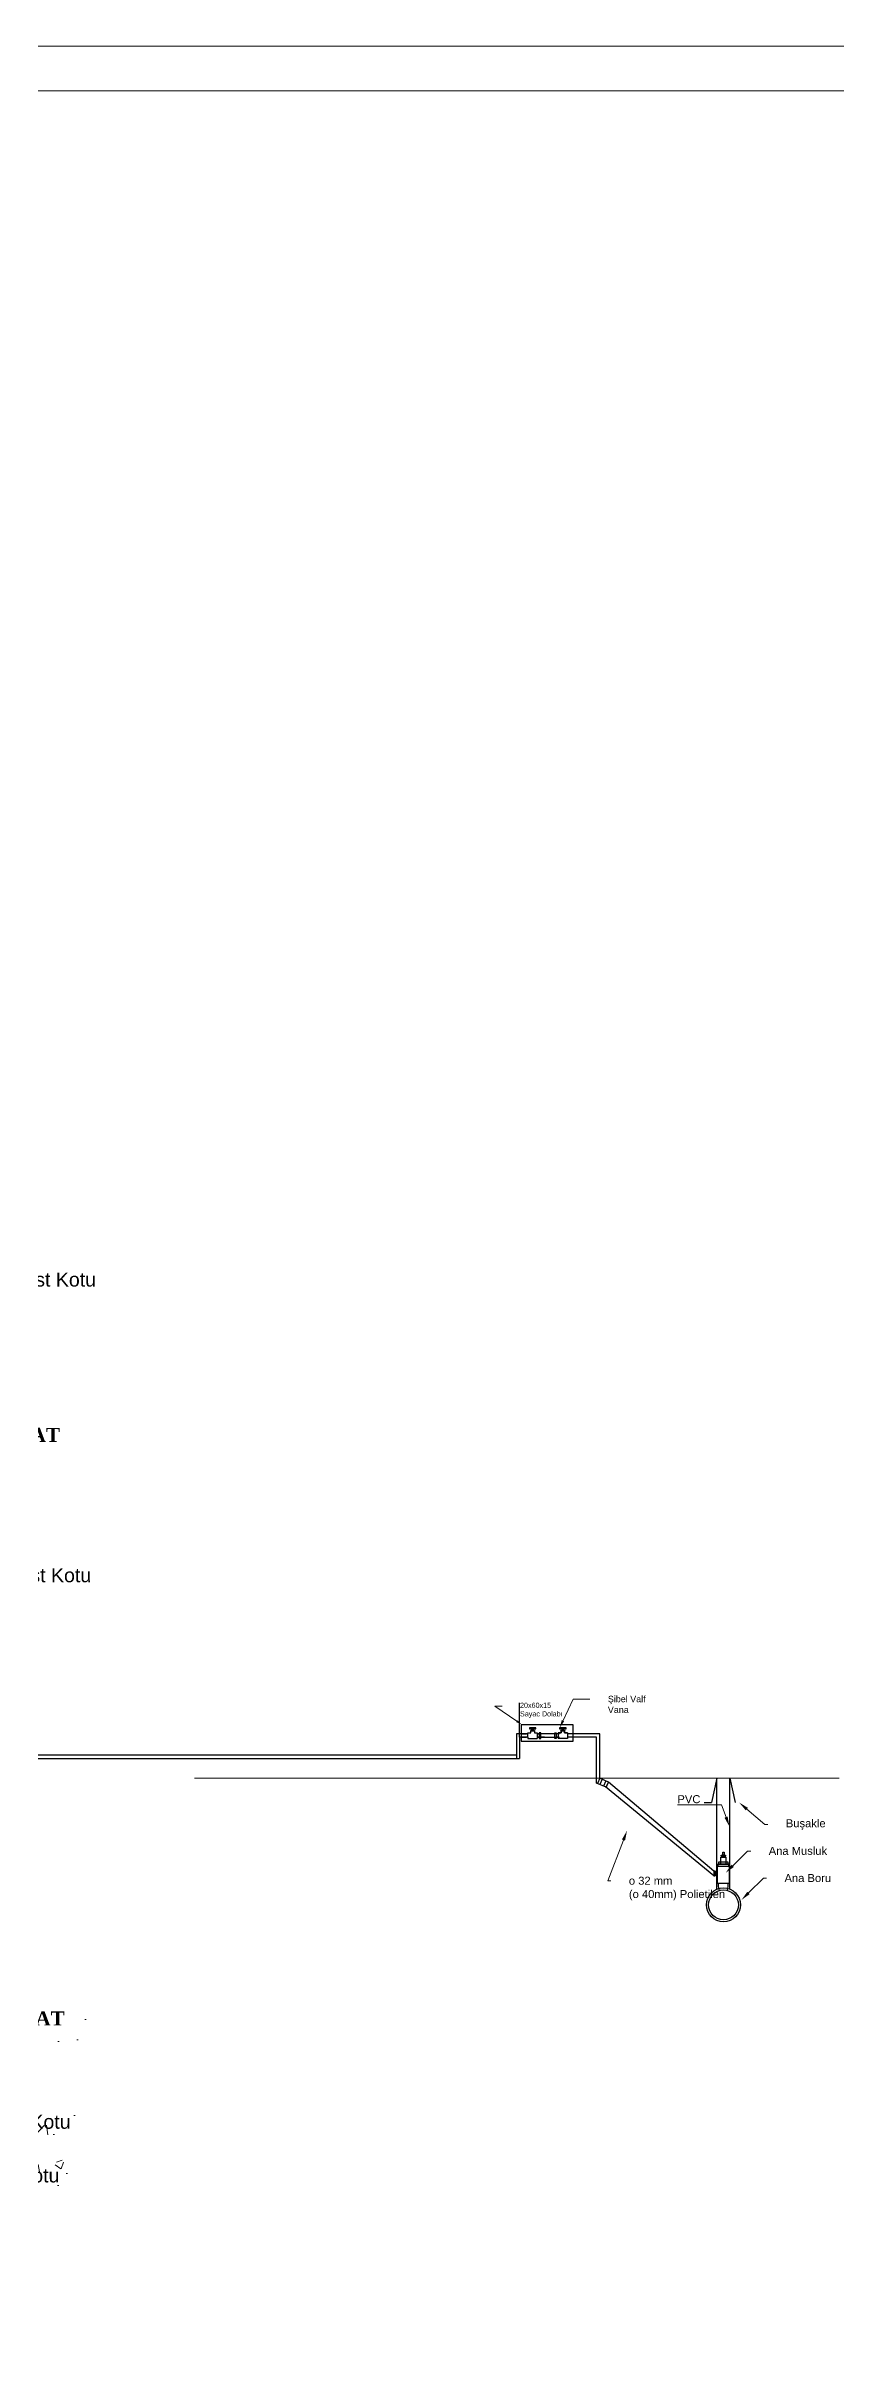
# Model space of a CAD drawing. Header units: millimetres. Extents: x 14753 to 45183, y 5640 to 19518.
# Drawn here: x 22312 to 23193, y 11739 to 14317 of the extents above; entities that cross this region are included whole.
import ezdxf
from ezdxf import colors
from ezdxf.entities.mleader import LeaderData, LeaderLine
from ezdxf.math import Vec2, Vec3

# ---------------------------------------------------------------- set-up
doc = ezdxf.new("R2010")
doc.units = ezdxf.units.MM
doc.layers.add('A_50_DİM', color=2, linetype='Continuous')
doc.layers.add('A_TXT_25_F', color=160, linetype='Continuous')
for name, color, linetype, lineweight in [('CERCEVE', 66, 'Continuous', 0), ('k dis olcu', 43, 'Continuous', 18), ('k tarama', 252, 'Continuous', 9), ('MATERIAL2', 1, 'Continuous', 20)]:
    doc.layers.add(name, color=color, linetype=linetype, lineweight=lineweight)
doc.styles.get("Standard").update_dxf_attribs({"font": 'arial.ttf'})

# ---------------------------------------------------------------- blocks, each defined once
blk = doc.blocks.new('iski kesiti')
at = {"layer": 'k tarama'}
h = blk.add_hatch(dxfattribs=at)
h.set_pattern_fill('AR-CONC', color=256, scale=0.5)
h.set_pattern_definition([(50, (-369614.26, -4539569.84), (91.0923345, -7.9695428), [9.525, -104.775]), (355, (-369614.26, -4539569.84), (-17.6217107, 95.5284226), [7.62, -83.820292]), (100.4514447, (-369606.67, -4539570.505), (73.4706235, 87.558876), [8.0950044, -89.0451223]), (46.1842, (-369614.26, -4539544.44), (135.5395204, -21.021164), [14.2875, -157.1625]), (96.6355576, (-369602.96, -4539546.19), (118.702067, 123.7130623), [12.1425116, -133.567804]), (351.184151, (-369614.26, -4539544.44), (118.702067, 123.7130623), [11.4299835, -125.729866]), (21, (-369601.56, -4539550.79), (75.8071956, -51.1325991), [9.525, -104.775]), (326, (-369601.56, -4539550.79), (30.9010142, 92.093983), [7.62, -83.82]), (71.451445, (-369595.24, -4539555.05), (106.7082096, 40.9613844), [8.0950044, -89.0449688]), (37.5, (-369614.258, -4539569.84), (1.54430163, 42.27751944), [0, -82.804, 0, -85.09, 0, -84.1375]), (7.5, (-369614.26, -4539569.84), (33.40983126, 50.0902874), [0, -48.514, 0, -80.899, 0, -32.0675]), (327.5, (-369642.58, -4539569.84), (67.79529758, -2.864372), [0, -31.75, 0, -99.06, 0, -131.445]), (317.5, (-369655.28, -4539569.84), (74.0645907, 12.7132455), [0, -41.275, 0, -65.786, 0, -93.345])])
h.paths.add_polyline_path([(22674.7, 12149.1), (22503.7, 12149.1), (22503.7, 12021.1), (22576.7, 12021.1), (22576.7, 11905.1), (21298.7, 11905.1), (21298.7, 12021.1), (21321.7, 12021.1), (21321.7, 12213.1), (21200.7, 12213.1), (21200.7, 11805.1), (22674.7, 11805.1)])
h.paths.add_polyline_path([(21087.2, 12092.9), (21321.7, 12092.9), (21321.7, 12134.6), (21087.2, 12134.6)])
h.paths.add_polyline_path([(21248.5, 11956), (21318.4, 11956), (21318.4, 11985.7), (21248.5, 11985.7)], flags=16)
h.paths.add_polyline_path([(21097.2, 11927.1), (21289.7, 11927.1), (21289.7, 11957.7), (21097.2, 11957.7)])
h.paths.add_polyline_path([(21248.5, 12016), (21318.4, 12016), (21318.4, 12045.7), (21248.5, 12045.7)], flags=16)
h.paths.add_polyline_path([(21182, 12207.4), (21301.8, 12207.4), (21301.8, 12238.1), (21182, 12238.1)])
h.paths.add_polyline_path([(21102, 11986), (21299.8, 11986), (21299.8, 12022.7), (21102, 12022.7)])
h.paths.add_polyline_path([(22560.2, 12082.9), (22799.9, 12082.9), (22799.9, 12124.6), (22560.2, 12124.6)])
h.paths.add_polyline_path([(22588.9, 11956), (22658.8, 11956), (22658.8, 11985.7), (22588.9, 11985.7)], flags=16)
h.paths.add_polyline_path([(22616.9, 11927.1), (22809.4, 11927.1), (22809.4, 11957.7), (22616.9, 11957.7)])
h.paths.add_polyline_path([(22588.9, 12016), (22658.8, 12016), (22658.8, 12045.7), (22588.9, 12045.7)], flags=16)
h.paths.add_polyline_path([(22606.8, 11986), (22804.6, 11986), (22804.6, 12022.7), (22606.8, 12022.7)])
for s, p in [('Döşeme Üst Kotu', (22640.1, 12932.6, 574.2)), ('Döşeme Üst Kotu', (22634.7, 12602.6, 574.2)), ('Temel Üst Kotu', (22632.3, 11992.6, 574.2)), ('Temel Alt Kotu', (22627.1, 11932.7, 459.4))]:
    blk.add_text(s, height=15.6, dxfattribs=at).set_placement(p)
at = {"layer": 'k tarama', "char_height": 15.6, "width": 230.85, "attachment_point": 2}
for s, insert in [('{\\fTimes New Roman|b1|i0|c162|p18;1.NORMAL  KAT}', (22676.8, 12774.8, 0)), ('{\\fTimes New Roman|b1|i0|c162|p18;1.BODRUM  KAT}', (22682, 12123.5, 0))]:
    blk.add_mtext(s, dxfattribs=dict(at, insert=insert))
blk = doc.blocks.new('THGHBNHG')
at = {"layer": 'A_50_DİM', "color": 1}
for p, q in [((11022, 1347.8, -1722.6), (11012.8, 1347.8, -1722.6)), ((11012.8, 1347.8, -1722.6), (11012.8, 1324, -1722.6)), ((11014.5, 1351.4, -1722.6), (11020.6, 1351.4, -1722.6)), ((11014.5, 1347.8, -1722.6), (11020.6, 1347.8, -1722.6)), ((11034.7, 1351.4, -1722.6), (11032.5, 1351.4, -1722.6)), ((11032.5, 1351.4, -1722.6), (11034.7, 1351.4, -1722.6)), ((11034.7, 1347.8, -1722.6), (11032.5, 1347.8, -1722.6)), ((11032.5, 1347.8, -1722.6), (11034.7, 1347.8, -1722.6)), ((11057.3, 1351.4, -1722.6), (11036.4, 1351.4, -1722.6)), ((11041, 1351.4, -1722.6), (11036.4, 1351.4, -1722.6)), ((11040.6, 1347.8, -1722.6), (11036.4, 1347.8, -1722.6)), ((11055.7, 1351.4, -1722.6), (11053.6, 1351.4, -1722.6)), ((11055.7, 1347.8, -1722.6), (11053.6, 1347.8, -1722.6)), ((11229.4, 1193.1, -1722.6), (11108.6, 1292.2, -1722.6)), ((11229.4, 1198.2, -1722.6), (11111.9, 1297.7, -1722.6))]:
    blk.add_line(p, q, dxfattribs=at)
at = {"layer": 'A_50_DİM', "color": 1, "elevation": -1722.6}
for points in [[(11012.8, 1347.8), (11012.8, 1385.9)], [(11022, 1351.4), (11009.3, 1351.4), (11009.3, 1324)], [(11022, 1352.6), (11025.3, 1352.6), (11025.3, 1354.8), (11026.4, 1354.8), (11029.2, 1354.8), (11029.2, 1352.6), (11032.5, 1352.6), (11032.5, 1346.1)], [(11022, 1352.6), (11025.3, 1352.6), (11025.3, 1354.8), (11026.4, 1354.8), (11029.2, 1354.8), (11029.2, 1352.6), (11032.5, 1352.6), (11032.5, 1346.1)], [(11022, 1347.8), (11022, 1352.6)], [(11022, 1347.8), (11022, 1346.1)], [(11022, 1346.1), (11032.5, 1346.1)], [(11029.2, 1354.8), (11025.3, 1354.8)], [(11027.5, 1356.1), (11028.1, 1356.1), (11028.1, 1355.2), (11026.3, 1355.2), (11026.3, 1356.1), (11027, 1356.1)], [(11027, 1356), (11027, 1357.2)], [(11027.5, 1357.2), (11027, 1357.2)], [(11027, 1356), (11027.5, 1356)], [(11027.5, 1356), (11027.5, 1357.2)], [(11036.4, 1347.8), (11057.3, 1347.8)], [(11066.3, 1352.6), (11062.9, 1352.6), (11062.9, 1354.8), (11061.8, 1354.8), (11059.1, 1354.8), (11059.1, 1352.6), (11055.7, 1352.6), (11055.7, 1346.1)], [(11055.7, 1352.6), (11059.1, 1352.6), (11059.1, 1354.8), (11060.2, 1354.8), (11062.9, 1354.8), (11062.9, 1352.6), (11066.3, 1352.6), (11066.3, 1346.1)], [(11066.3, 1346.1), (11055.7, 1346.1)], [(11062.9, 1354.8), (11059.1, 1354.8)], [(11061.2, 1356.1), (11061.9, 1356.1), (11061.9, 1355.2), (11060.1, 1355.2), (11060.1, 1356.1), (11060.8, 1356.1)], [(11060.8, 1356), (11060.8, 1357.2)], [(11061.2, 1357.2), (11060.8, 1357.2)], [(11060.8, 1356), (11061.2, 1356)], [(11061.2, 1356), (11061.2, 1357.2)], [(11109.3, 1291.8), (11098.7, 1296.5)], [(11102.3, 1302), (11099.7, 1296.1)], [(11111.9, 1297.7), (11102.3, 1302)], [(11105, 1300.8), (11102.4, 1294.9)], [(11108.9, 1299), (11106.2, 1293.2)], [(11110, 1293.3), (11109.3, 1291.8)], [(11110, 1293.3), (11111.9, 1297.7)], [(11233, 1178.2), (11233, 1302)], [(11247.3, 1178.3), (11247.3, 1302)], [(11233.6, 1197.6), (11231.3, 1197.6), (11231.3, 1193.7), (11233.6, 1193.7)], [(11234.9, 1181.2), (11234.9, 1184.6)], [(11245.4, 1184.6), (11234.9, 1184.6)], [(11235.7, 1176.8), (11234.9, 1181.2)], [(11244.7, 1176.8), (11245.4, 1181.2)], [(11245.4, 1181.2), (11245.4, 1184.6)]]:
    blk.add_lwpolyline(points, dxfattribs=at)
for points in [[(11030.9, 1358.1), (11023.6, 1358.1), (11023.6, 1357.2), (11030.9, 1357.2)], [(11029.3, 1354.8), (11025.2, 1354.8), (11025.2, 1355.2), (11029.3, 1355.2)], [(11036.4, 1352.6), (11034.7, 1352.6), (11034.7, 1346.1), (11036.4, 1346.1)], [(11051.9, 1352.6), (11053.6, 1352.6), (11053.6, 1346.1), (11051.9, 1346.1)], [(11064.6, 1358.1), (11057.4, 1358.1), (11057.4, 1357.2), (11064.6, 1357.2)], [(11063.1, 1354.8), (11058.9, 1354.8), (11058.9, 1355.2), (11063.1, 1355.2)], [(11242.8, 1206), (11237.5, 1206), (11237.5, 1213.9), (11242.8, 1213.9)], [(11242.5, 1215), (11237.8, 1215), (11237.8, 1216.2), (11242.5, 1216.2)], [(11242, 1213.9), (11238.4, 1213.9), (11238.4, 1215), (11242, 1215)], [(11240.9, 1216.2), (11239.4, 1216.2), (11239.4, 1219.4), (11240.9, 1219.4)], [(11230.5, 1198.2), (11229.4, 1198.2), (11229.4, 1193.1), (11230.5, 1193.1)], [(11230.9, 1198.1), (11230.5, 1198.1), (11230.5, 1193.2), (11230.9, 1193.2)], [(11231.3, 1197.9), (11230.9, 1197.9), (11230.9, 1193.3), (11231.3, 1193.3)], [(11246.7, 1184.6), (11233.6, 1184.6), (11233.6, 1203.8), (11246.7, 1203.8)], [(11246.3, 1206), (11234.1, 1206), (11234.1, 1203.8), (11246.3, 1203.8)], [(11245.6, 1208.3), (11234.7, 1208.3), (11234.7, 1206), (11245.6, 1206)]]:
    blk.add_lwpolyline(points, close=True, dxfattribs=at)
at = {"layer": 'A_50_DİM', "color": 1}
for radius in [19, 16.7]:
    blk.add_circle((11240.3, 1160.6, -1722.6), radius, dxfattribs=at)
at = {"layer": 'A_TXT_25_F'}
for p, q in [((11102.3, 1351.4, -1722.6), (11066.3, 1351.4, -1722.6)), ((11098.7, 1347.8, -1722.6), (11066.3, 1347.8, -1722.6)), ((11098.7, 1296.5, -1722.6), (11098.7, 1347.8, -1722.6)), ((11102.3, 1302, -1722.6), (11102.3, 1351.4, -1722.6))]:
    blk.add_line(p, q, dxfattribs=at)
at = {"layer": 'A_TXT_25_F', "elevation": -1722.6}
for points in [[(7349.4, 1388.8), (7349.4, 1324), (11012.8, 1324)], [(7353, 1328), (11009.3, 1328)]]:
    blk.add_lwpolyline(points, dxfattribs=at)
at = {"layer": 'A_TXT_25_F', "color": 2, "elevation": -1722.6}
blk.add_lwpolyline([(11072.6, 1361.5), (11014.3, 1361.5), (11014.3, 1343.3), (11072.6, 1343.3)], close=True, dxfattribs=at)
at = {"layer": 'A_TXT_25_F', "color": 4, "elevation": -1722.6}
for points in [[(11233, 1302), (11227, 1274.8)], [(11247.3, 1302), (11253.3, 1274.8)], [(11218.7, 1274.8), (11227, 1274.8)]]:
    blk.add_lwpolyline(points, dxfattribs=at)
at = {"layer": 'k dis olcu'}
blk.add_line((11369.4, 1302, -1722.6), (10650, 1302, -1722.6), dxfattribs=at)
at = {"layer": 'MATERIAL2', "ltscale": 5}
ml = blk.add_multileader_mtext('Standard', dxfattribs=at)
ml.set_content('{\\f@Arial Unicode MS|b0|i0|c162|p34;Şibel Valf ^JVana }', color=256)
ml.set_leader_properties()
ml.build(insert=Vec2(0, 0))
ml.multileader.update_dxf_attribs({"text_right_attachment_type": 6, "dogleg_length": 0.36, "arrow_head_size": 8.94, "scale": 10})
ctx = ml.context
ctx.base_point, ctx.scale, ctx.char_height, ctx.arrow_head_size, ctx.landing_gap_size, ctx.plane_origin = Vec3(11091.2, 1390.3, -1722.6), 10, 7.154, 8.94, 20, Vec3(8912.3, 1452.1, -1722.6)
ctx.right_attachment = 6
notes = []
notes.append((ctx, [(0, (1, 1, 0), (11072.6, 1390.3, -1722.6), (1, 0), 18.5, [(0, [(11057.4, 1358.1, -1722.6)], 0, [])])]))
ctx.mtext.insert, ctx.mtext.width, ctx.mtext.flow_direction = Vec3(11111.2, 1393.9, -1722.6), 76.439, 5
ml = blk.add_multileader_mtext('Standard', dxfattribs=at)
ml.set_content('{\\f@Arial Unicode MS|b0|i0|c162|p34;20x60x15 ^JSayac Dolab}ı{\\f@Arial Unicode MS|b0|i0|c162|p34; }', color=256)
ml.set_leader_properties()
ml.build(insert=Vec2(0, 0))
ml.multileader.update_dxf_attribs({"text_right_attachment_type": 6, "dogleg_length": 0.36, "arrow_head_size": 7.15, "scale": 10})
ctx = ml.context
ctx.base_point, ctx.scale, ctx.char_height, ctx.arrow_head_size, ctx.landing_gap_size, ctx.plane_origin = Vec3(10993.2, 1382.5, -1722.6), 10, 5.724, 7.15, 20, Vec3(5683.8, 1423.8, -1722.6)
ctx.right_attachment = 6
notes.append((ctx, [(1, (1, 1, 0), (10985, 1382.5, -1722.6), (1, 0), 8.22, [(0, [(11015.6, 1361.5, -1722.6)], 0, [])])]))
ctx.mtext.insert, ctx.mtext.width, ctx.mtext.flow_direction = Vec3(11013.2, 1386.2, -1722.6), 57.215, 5
ml = blk.add_multileader_mtext('Standard', dxfattribs=at)
ml.set_content('{\\f@Arial Unicode MS|b0|i0|c162|p34;PVC }', color=256)
ml.set_leader_properties()
ml.build(insert=Vec2(0, 0))
ml.multileader.update_dxf_attribs({"text_right_attachment_type": 6, "dogleg_length": 0.36, "arrow_head_size": 11.2, "scale": 10})
ctx = ml.context
ctx.base_point, ctx.scale, ctx.char_height, ctx.arrow_head_size, ctx.landing_gap_size, ctx.plane_origin = Vec3(11170.3, 1278.5, -1722.6), 10, 8.93, 11.2, 20, Vec3(20148.3, 1306.4, -1722.6)
ctx.right_attachment, ctx.text_align_type = 6, 2
notes.append((ctx, [(0, (1, 1, 0), (11238.1, 1272.3, -1722.6), (-1, 0), 3.6, [(0, [(11247, 1248, -1722.6)], 0, [])])]))
ctx.mtext.insert, ctx.mtext.width, ctx.mtext.alignment, ctx.mtext.flow_direction = Vec3(11214.5, 1283, -1722.6), 89.265, 3, 5
ml = blk.add_multileader_mtext('Standard', dxfattribs=at)
ml.set_content('{\\f@Arial Unicode MS|b0|i0|c162|p34;Buşakle }', color=256)
ml.set_leader_properties()
ml.build(insert=Vec2(0, 0))
ml.multileader.update_dxf_attribs({"text_right_attachment_type": 6, "dogleg_length": 0.36, "arrow_head_size": 11.2, "scale": 10})
ctx = ml.context
ctx.base_point, ctx.scale, ctx.char_height, ctx.arrow_head_size, ctx.landing_gap_size, ctx.plane_origin = Vec3(11289.9, 1250.4, -1722.6), 10, 8.93, 11.2, 20, Vec3(20160.9, 1333.2, -1722.6)
ctx.right_attachment = 6
notes.append((ctx, [(0, (1, 1, 0), (11286.3, 1250.4, -1722.6), (1, 0), 3.6, [(0, [(11257.8, 1274.8, -1722.6)], 0, [])])]))
ctx.mtext.insert, ctx.mtext.width, ctx.mtext.flow_direction = Vec3(11309.9, 1256.1, -1722.6), 89.265, 5
ml = blk.add_multileader_mtext('Standard', dxfattribs=at)
ml.set_content('{\\f@Arial Unicode MS|b0|i0|c162|p34;o 32 mm^J(o 40mm) Polietilen }', color=256)
ml.set_leader_properties()
ml.build(insert=Vec2(0, 0))
ml.multileader.update_dxf_attribs({"text_right_attachment_type": 6, "dogleg_length": 0.36, "arrow_head_size": 11.2, "scale": 10})
ctx = ml.context
ctx.base_point, ctx.scale, ctx.char_height, ctx.arrow_head_size, ctx.landing_gap_size, ctx.plane_origin = Vec3(11114.7, 1187.5, -1722.6), 10, 8.93, 11.2, 20, Vec3(19974.3, 1283.3, -1722.6)
ctx.right_attachment = 6
notes.append((ctx, [(0, (1, 1, 0), (11111.1, 1187.5, -1722.6), (1, 0), 3.6, [(0, [(11132.7, 1243.4, -1722.6)], 0, [])])]))
ctx.mtext.insert, ctx.mtext.width, ctx.mtext.flow_direction = Vec3(11134.7, 1192, -1722.6), 114.964, 5
ml = blk.add_multileader_mtext('Standard', dxfattribs=at)
ml.set_content('{\\f@Arial Unicode MS|b0|i0|c162|p34;Ana Musluk }', color=256)
ml.set_leader_properties()
ml.build(insert=Vec2(0, 0))
ml.multileader.update_dxf_attribs({"text_right_attachment_type": 6, "dogleg_length": 0.36, "arrow_head_size": 11.2, "scale": 10})
ctx = ml.context
ctx.base_point, ctx.scale, ctx.char_height, ctx.arrow_head_size, ctx.landing_gap_size, ctx.plane_origin = Vec3(11270.8, 1220.7, -1722.6), 10, 8.93, 11.2, 20, Vec3(20146.1, 1258.8, -1722.6)
ctx.right_attachment = 6
notes.append((ctx, [(0, (1, 1, 0), (11267.2, 1220.7, -1722.6), (1, 0), 3.6, [(0, [(11242.7, 1196.3, -1722.6)], 0, [])])]))
ctx.mtext.insert, ctx.mtext.width, ctx.mtext.flow_direction = Vec3(11290.8, 1225.3, -1722.6), 89.265, 5
ml = blk.add_multileader_mtext('Standard', dxfattribs=at)
ml.set_content('{\\f@Arial Unicode MS|b0|i0|c162|p34;Ana Boru }', color=256)
ml.set_leader_properties()
ml.build(insert=Vec2(0, 0))
ml.multileader.update_dxf_attribs({"text_right_attachment_type": 6, "dogleg_length": 0.36, "arrow_head_size": 11.2, "scale": 10})
ctx = ml.context
ctx.base_point, ctx.scale, ctx.char_height, ctx.arrow_head_size, ctx.landing_gap_size, ctx.plane_origin = Vec3(11288.4, 1190.4, -1722.6), 10, 8.93, 11.2, 20, Vec3(20163.7, 1228.5, -1722.6)
ctx.right_attachment = 6
notes.append((ctx, [(0, (1, 1, 0), (11284.8, 1190.4, -1722.6), (1, 0), 3.6, [(0, [(11260.3, 1166, -1722.6)], 0, [])])]))
ctx.mtext.insert, ctx.mtext.flow_direction = Vec3(11308.4, 1195, -1722.6), 5
for ctx, leaders in notes:
    for number, flags, end, landing, length, lines in leaders:
        leader = LeaderData()
        leader.index, (leader.has_last_leader_line, leader.has_dogleg_vector, leader.attachment_direction) = number, flags
        leader.last_leader_point, leader.dogleg_vector, leader.dogleg_length = Vec3(end), Vec3(landing), length
        for number, points, colour, breaks in lines:
            line = LeaderLine()
            line.index, line.vertices, line.color, line.breaks = number, Vec3.list(points), colors.encode_raw_color(colour), breaks
            leader.lines.append(line)
        ctx.leaders.append(leader)

msp = doc.modelspace()

# ---------------------------------------------------------------- linework, layer by layer
at = {"layer": 'CERCEVE'}
msp.add_lwpolyline([(17976.9, 10427), (17976.9, 14317), (23446.6, 14317), (23446.6, 10427), (17976.9, 10427)], dxfattribs=at)
msp.add_lwpolyline([(18018.7, 10502), (18018.7, 14267), (23396.6, 14267), (23396.6, 10502)], close=True, dxfattribs=at)

# ---------------------------------------------------------------- block references
at = {"layer": 'k tarama'}
for name, p in [('iski kesiti', (-443.2, 0)), ('THGHBNHG', (11827.7, 11081.9, 1722.6))]:
    msp.add_blockref(name, p, dxfattribs=at)

doc.saveas('drawing.dxf')
